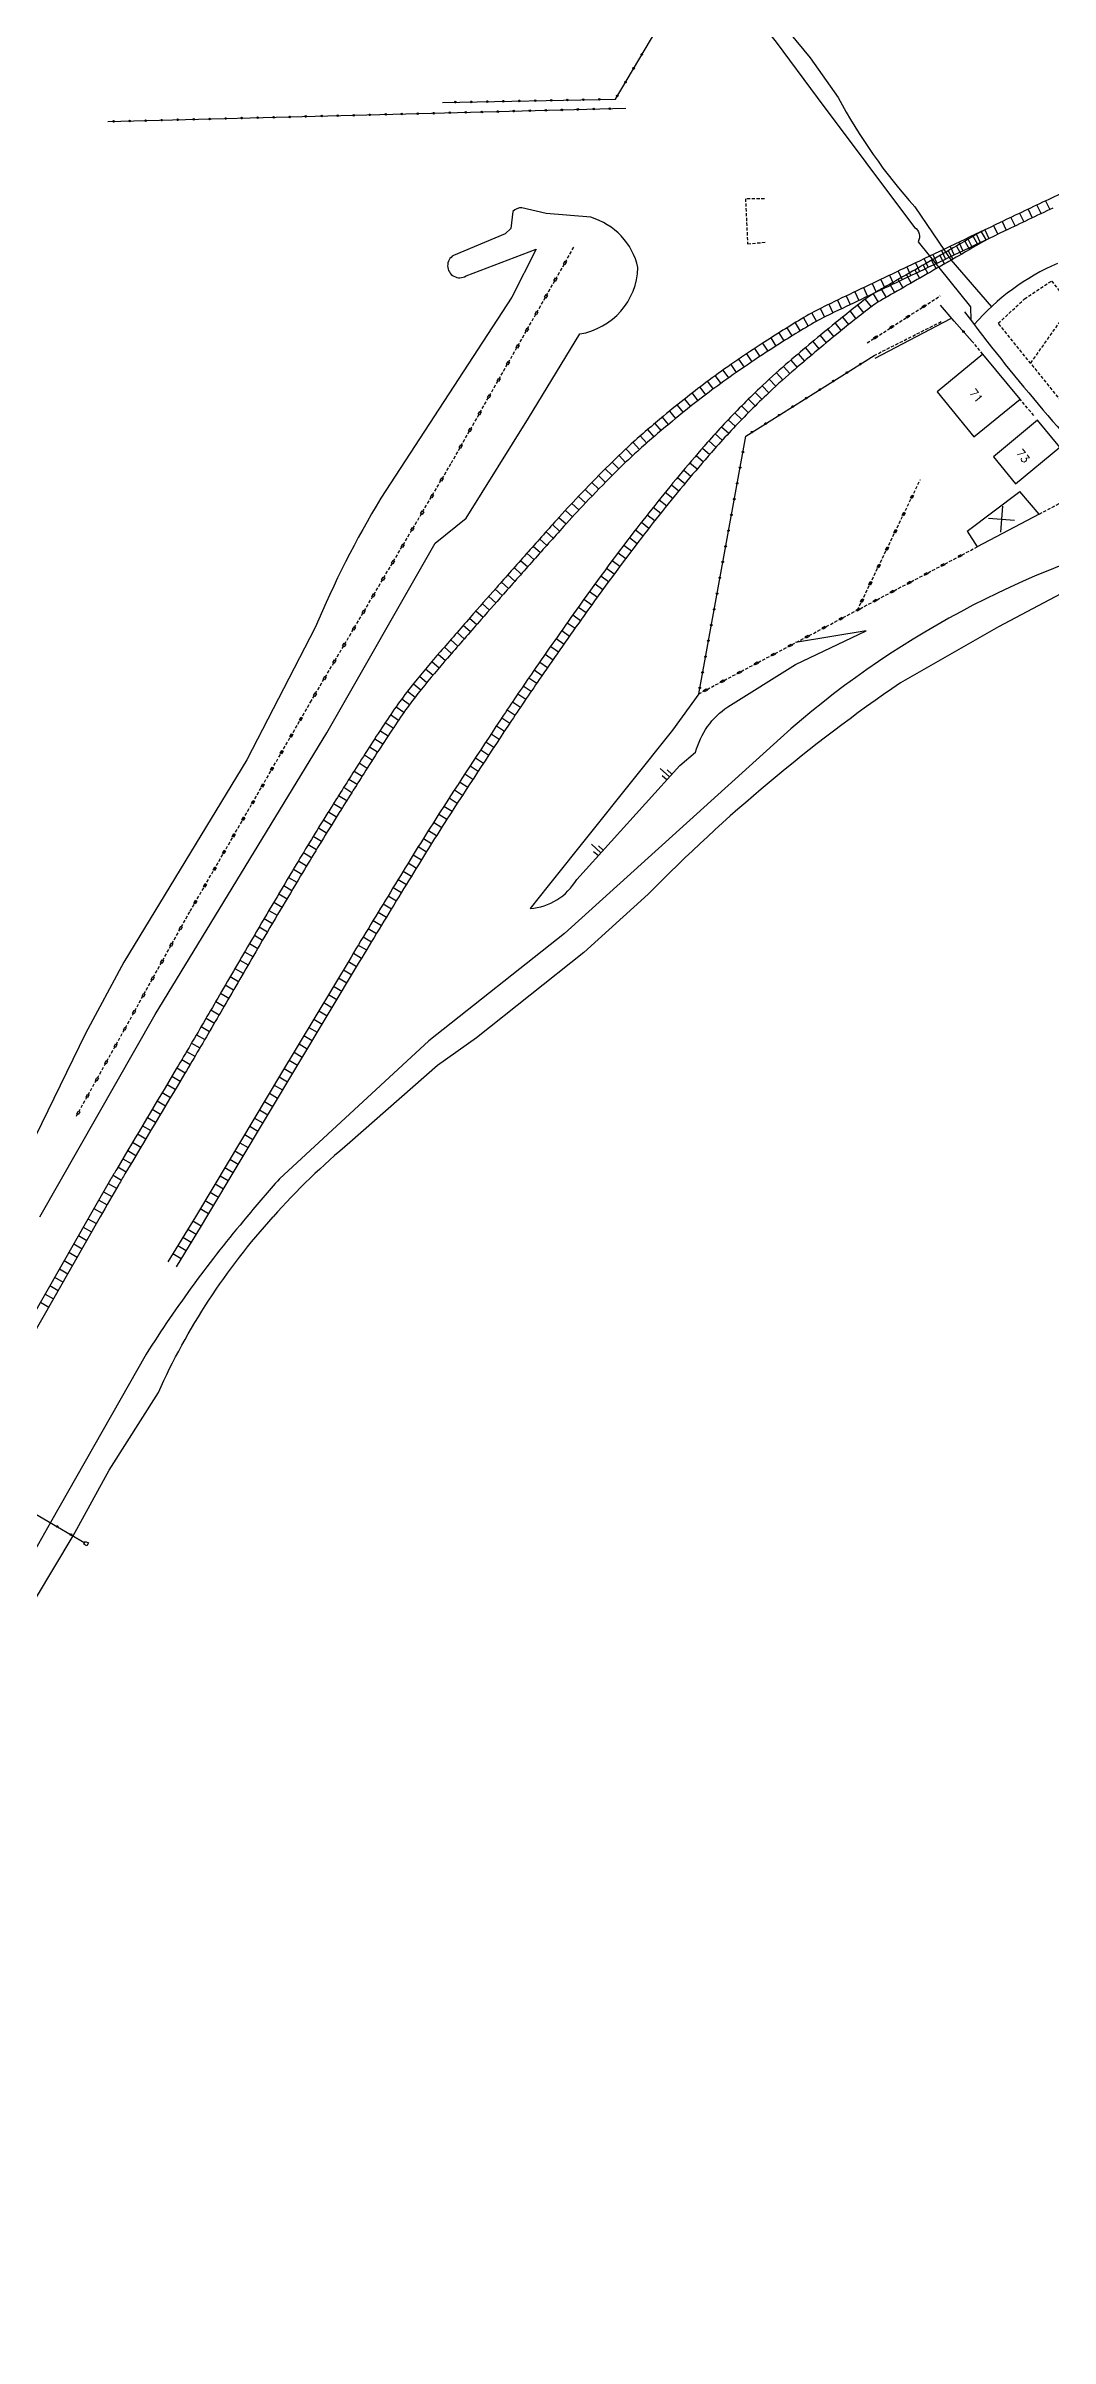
# Model space of a CAD drawing. Header units: millimetres. Extents: x 114000 to 115000, y 124000 to 125000.
# Drawn here: x 114570.6 to 114727.4, y 124324.9 to 124682.9 of the extents above; entities that cross this region are included whole.
import ezdxf
from ezdxf.enums import TextEntityAlignment as Align

# ---------------------------------------------------------------- set-up
doc = ezdxf.new("R2010")
doc.units = ezdxf.units.MM
doc.linetypes.add('DASHED', pattern=[0.75, 0.5, -0.25])
for name, color, linetype in [('W0001', 6, 'DASHED'), ('W0008', 7, 'CONTINUOUS'), ('W0100', 7, 'CONTINUOUS'), ('W0112', 1, 'DASHED'), ('W0211', 2, 'CONTINUOUS'), ('W0310', 3, 'CONTINUOUS'), ('W0322', 7, 'CONTINUOUS'), ('W0700', 7, 'CONTINUOUS'), ('W0991', 7, 'CONTINUOUS')]:
    doc.layers.add(name, color=color, linetype=linetype)
doc.styles.get("Standard").update_dxf_attribs({"font": 'romans.shx', "width": 0.85})

msp = doc.modelspace()

# ---------------------------------------------------------------- linework, layer by layer
at = {"layer": 'W0001'}
msp.add_lwpolyline([(114853.98, 124500), (114847.36, 124509.88), (114823.28, 124548.68), (114819.21, 124554.58), (114814.18, 124562.24), (114810.96, 124566.13), (114808.19, 124568.6), (114783.81, 124584.91), (114771.58, 124592.75), (114766.19, 124596.01), (114756.53, 124602.63), (114744.74, 124611.38), (114739.13, 124616.2), (114733.85, 124621.61), (114719.31, 124639.57), (114723.41, 124643.4), (114727.64, 124646.18), (114730.68, 124642.35), (114724.33, 124633.37)], dxfattribs=at)
at = {"layer": 'W0008'}
for points in [[(114674.59, 124696.16), (114684.64, 124683.49), (114691.02, 124674.84), (114706.21, 124654.56, -0.391177), (114706.79, 124652.31), (114714.95, 124642.15), (114715.01, 124640.06)], [(114676.59, 124697.69), (114681.23, 124691.61), (114689.94, 124681.02), (114694.28, 124674.84, 0.060258), (114706.28, 124657.77), (114711.92, 124649.47), (114718.22, 124642.14)], [(114728.57, 124648.92, 0.11217), (114715.54, 124639.37, 0.11217)], [(114714.04, 124641.36, 0.0296), (114737.87, 124613.2, 0.039295), (114745.44, 124607.05), (114753.98, 124600.47), (114777.92, 124585.09), (114804.14, 124567.53, -0.076247), (114811.77, 124560.38), (114821.38, 124545.93), (114822.45, 124542.34), (114826.94, 124517.63), (114830.46, 124500)], [(114745.46, 124607.06, 0.119715), (114685.29, 124574.78), (114651.58, 124544.27), (114630.39, 124527.51), (114607.06, 124505.94, 0.0089), (114601.97, 124500)], [(114753.86, 124600.55, 0.050479), (114742.55, 124601.99), (114737.59, 124600.5, -0.079512), (114729.98, 124597.76), (114719.35, 124592.16), (114704.01, 124583.4, 0.048621), (114664.65, 124550.42), (114654.6, 124541.3), (114637.84, 124527.95), (114631.76, 124523.66), (114618.06, 124511.61, 0.037864), (114606.07, 124500)], [(114601.97, 124500, 0.034117), (114586.24, 124478.55), (114571.29, 124452.26, 0.014617), (114556.98, 124425.16, 0.021137), (114539.14, 124384.6, 0.038018), (114520.41, 124339.97), (114517.27, 124324.86)], [(114521.46, 124329.24), (114523.14, 124336.67), (114525.08, 124342.96), (114530.95, 124359.48), (114536.98, 124374.4, 0.021126), (114553.72, 124409.35), (114561.53, 124425.16), (114568.99, 124440.34), (114574.85, 124450.16), (114580.48, 124460.41), (114588.15, 124472.57, -0.077865), (114606.07, 124500)]]:
    msp.add_lwpolyline(points, format="xyb", dxfattribs=at)
at = {"layer": 'W0100'}
for points in [[(114716.91, 124634.73), (114709.77, 124628.85)], [(114722.73, 124627.71), (114716.91, 124634.73)], [(114709.77, 124628.85), (114715.48, 124621.85)], [(114715.48, 124621.85), (114722.73, 124627.71)], [(114725.44, 124624.45), (114718.55, 124618.73)], [(114728.94, 124620.22), (114725.44, 124624.45)], [(114718.55, 124618.73), (114721.97, 124614.48)], [(114721.97, 124614.48), (114728.94, 124620.22)], [(114714.42, 124607.12), (114722.66, 124613.32)], [(114725.7, 124609.77), (114722.66, 124613.32)], [(114714.42, 124607.12), (114716, 124604.65)], [(114725.7, 124609.77), (114716, 124604.65)]]:
    msp.add_lwpolyline(points, dxfattribs=at)
at = {"layer": 'W0112'}
for p, q in [((114649.93, 124646.24), (114650.18, 124646.67)), ((114650.15, 124646.12), (114649.93, 124646.24)), ((114650.39, 124646.55), (114650.15, 124646.12)), ((114650.18, 124646.67), (114650.39, 124646.55)), ((114651.41, 124648.85), (114651.66, 124649.28)), ((114651.63, 124648.72), (114651.41, 124648.85)), ((114651.87, 124649.16), (114651.63, 124648.72)), ((114651.66, 124649.28), (114651.87, 124649.16)), ((114648.45, 124643.63), (114648.7, 124644.06)), ((114648.67, 124643.51), (114648.45, 124643.63)), ((114648.91, 124643.94), (114648.67, 124643.51)), ((114648.7, 124644.06), (114648.91, 124643.94)), ((114707.43, 124642.19), (114707.85, 124642.46)), ((114707.57, 124641.98), (114707.43, 124642.19)), ((114707.99, 124642.25), (114707.57, 124641.98)), ((114707.85, 124642.46), (114707.99, 124642.25)), ((114645.49, 124638.41), (114645.73, 124638.85)), ((114645.95, 124638.72), (114645.7, 124638.29)), ((114645.73, 124638.85), (114645.95, 124638.72)), ((114646.97, 124641.02), (114647.21, 124641.46)), ((114647.19, 124640.9), (114646.97, 124641.02)), ((114647.43, 124641.33), (114647.19, 124640.9)), ((114647.21, 124641.46), (114647.43, 124641.33)), ((114702.38, 124638.95), (114702.81, 124639.22)), ((114702.52, 124638.74), (114702.38, 124638.95)), ((114702.94, 124639.01), (114702.52, 124638.74)), ((114702.81, 124639.22), (114702.94, 124639.01)), ((114704.91, 124640.57), (114705.33, 124640.84)), ((114705.04, 124640.36), (114704.91, 124640.57)), ((114705.46, 124640.63), (114705.04, 124640.36)), ((114705.33, 124640.84), (114705.46, 124640.63)), ((114644.01, 124635.8), (114644.25, 124636.24)), ((114644.22, 124635.68), (114644.01, 124635.8)), ((114644.47, 124636.11), (114644.22, 124635.68)), ((114644.25, 124636.24), (114644.47, 124636.11)), ((114645.7, 124638.29), (114645.49, 124638.41)), ((114699.86, 124637.33), (114700.28, 124637.6)), ((114700, 124637.12), (114699.86, 124637.33)), ((114700.42, 124637.39), (114700, 124637.12)), ((114700.28, 124637.6), (114700.42, 124637.39)), ((114642.53, 124633.19), (114642.77, 124633.63)), ((114642.74, 124633.07), (114642.53, 124633.19)), ((114642.99, 124633.5), (114642.74, 124633.07)), ((114642.77, 124633.63), (114642.99, 124633.5)), ((114639.56, 124627.97), (114639.81, 124628.41)), ((114639.78, 124627.85), (114639.56, 124627.97)), ((114640.03, 124628.29), (114639.78, 124627.85)), ((114639.81, 124628.41), (114640.03, 124628.29)), ((114641.05, 124630.58), (114641.29, 124631.02)), ((114641.26, 124630.46), (114641.05, 124630.58)), ((114641.51, 124630.9), (114641.26, 124630.46)), ((114641.29, 124631.02), (114641.51, 124630.9)), ((114638.08, 124625.37), (114638.33, 124625.8)), ((114638.3, 124625.24), (114638.08, 124625.37)), ((114638.55, 124625.68), (114638.3, 124625.24)), ((114638.33, 124625.8), (114638.55, 124625.68)), ((114636.6, 124622.76), (114636.85, 124623.19)), ((114636.82, 124622.63), (114636.6, 124622.76)), ((114637.07, 124623.07), (114636.82, 124622.63)), ((114636.85, 124623.19), (114637.07, 124623.07)), ((114635.12, 124620.15), (114635.37, 124620.58)), ((114635.34, 124620.02), (114635.12, 124620.15)), ((114635.59, 124620.46), (114635.34, 124620.02)), ((114635.37, 124620.58), (114635.59, 124620.46)), ((114632.15, 124615.02), (114632.41, 124615.45)), ((114632.37, 124614.89), (114632.15, 124615.02)), ((114632.62, 124615.32), (114632.37, 124614.89)), ((114632.41, 124615.45), (114632.62, 124615.32)), ((114629.11, 124609.85), (114629.36, 124610.28)), ((114629.58, 124610.15), (114629.32, 124609.72)), ((114629.36, 124610.28), (114629.58, 124610.15)), ((114630.63, 124612.43), (114630.89, 124612.87)), ((114630.85, 124612.31), (114630.63, 124612.43)), ((114631.1, 124612.74), (114630.85, 124612.31)), ((114630.89, 124612.87), (114631.1, 124612.74)), ((114704.31, 124609.6), (114704.53, 124610.05)), ((114704.53, 124610.05), (114704.76, 124609.94)), ((114704.76, 124609.94), (114704.54, 124609.49)), ((114705.62, 124612.3), (114705.83, 124612.75)), ((114705.84, 124612.19), (114705.62, 124612.3)), ((114705.83, 124612.75), (114706.06, 124612.64)), ((114706.06, 124612.64), (114705.84, 124612.19)), ((114627.59, 124607.26), (114627.84, 124607.7)), ((114627.8, 124607.14), (114627.59, 124607.26)), ((114628.06, 124607.57), (114627.8, 124607.14)), ((114627.84, 124607.7), (114628.06, 124607.57)), ((114629.32, 124609.72), (114629.11, 124609.85)), ((114703.01, 124606.89), (114703.23, 124607.34)), ((114703.24, 124606.78), (114703.01, 124606.89)), ((114703.23, 124607.34), (114703.45, 124607.23)), ((114703.45, 124607.23), (114703.24, 124606.78)), ((114704.54, 124609.49), (114704.31, 124609.6)), ((114626.06, 124604.68), (114626.32, 124605.11)), ((114626.28, 124604.55), (114626.06, 124604.68)), ((114626.53, 124604.98), (114626.28, 124604.55)), ((114626.32, 124605.11), (114626.53, 124604.98)), ((114701.71, 124604.19), (114701.93, 124604.64)), ((114701.94, 124604.08), (114701.71, 124604.19)), ((114701.93, 124604.64), (114702.15, 124604.53)), ((114702.15, 124604.53), (114701.94, 124604.08)), ((114713.07, 124603.24), (114713.51, 124603.47)), ((114713.18, 124603.02), (114713.07, 124603.24)), ((114713.63, 124603.25), (114713.18, 124603.02)), ((114713.51, 124603.47), (114713.63, 124603.25)), ((114623.02, 124599.51), (114623.27, 124599.94)), ((114623.23, 124599.38), (114623.02, 124599.51)), ((114623.49, 124599.81), (114623.23, 124599.38)), ((114623.27, 124599.94), (114623.49, 124599.81)), ((114624.54, 124602.09), (114624.8, 124602.53)), ((114624.76, 124601.97), (114624.54, 124602.09)), ((114625.01, 124602.4), (114624.76, 124601.97)), ((114624.8, 124602.53), (114625.01, 124602.4)), ((114699.11, 124598.78), (114699.32, 124599.24)), ((114699.32, 124599.24), (114699.55, 124599.13)), ((114700.41, 124601.49), (114700.63, 124601.94)), ((114700.63, 124601.38), (114700.41, 124601.49)), ((114700.63, 124601.94), (114700.85, 124601.83)), ((114700.85, 124601.83), (114700.63, 124601.38)), ((114705.11, 124599.04), (114705.55, 124599.27)), ((114705.55, 124599.27), (114705.67, 124599.05)), ((114707.76, 124600.44), (114708.2, 124600.67)), ((114707.88, 124600.22), (114707.76, 124600.44)), ((114708.32, 124600.45), (114707.88, 124600.22)), ((114708.2, 124600.67), (114708.32, 124600.45)), ((114710.41, 124601.84), (114710.86, 124602.07)), ((114710.53, 124601.62), (114710.41, 124601.84)), ((114710.97, 124601.85), (114710.53, 124601.62)), ((114710.86, 124602.07), (114710.97, 124601.85)), ((114621.5, 124596.92), (114621.75, 124597.36)), ((114621.71, 124596.8), (114621.5, 124596.92)), ((114621.97, 124597.23), (114621.71, 124596.8)), ((114621.75, 124597.36), (114621.97, 124597.23)), ((114697.8, 124596.08), (114698.02, 124596.53)), ((114698.03, 124595.97), (114697.8, 124596.08)), ((114698.02, 124596.53), (114698.25, 124596.42)), ((114698.25, 124596.42), (114698.03, 124595.97)), ((114699.33, 124598.68), (114699.11, 124598.78)), ((114699.55, 124599.13), (114699.33, 124598.68)), ((114699.8, 124596.24), (114700.24, 124596.47)), ((114699.92, 124596.02), (114699.8, 124596.24)), ((114700.36, 124596.25), (114699.92, 124596.02)), ((114700.24, 124596.47), (114700.36, 124596.25)), ((114702.45, 124597.64), (114702.9, 124597.87)), ((114702.57, 124597.42), (114702.45, 124597.64)), ((114703.01, 124597.65), (114702.57, 124597.42)), ((114702.9, 124597.87), (114703.01, 124597.65)), ((114705.22, 124598.82), (114705.11, 124599.04)), ((114705.67, 124599.05), (114705.22, 124598.82)), ((114618.45, 124591.75), (114618.71, 124592.19)), ((114618.92, 124592.06), (114618.67, 124591.63)), ((114618.71, 124592.19), (114618.92, 124592.06)), ((114619.97, 124594.34), (114620.23, 124594.77)), ((114620.19, 124594.21), (114619.97, 124594.34)), ((114620.44, 124594.64), (114620.19, 124594.21)), ((114620.23, 124594.77), (114620.44, 124594.64)), ((114691.84, 124592.04), (114692.29, 124592.27)), ((114691.96, 124591.81), (114691.84, 124592.04)), ((114692.4, 124592.05), (114691.96, 124591.81)), ((114692.29, 124592.27), (114692.4, 124592.05)), ((114694.5, 124593.44), (114694.94, 124593.67)), ((114694.61, 124593.21), (114694.5, 124593.44)), ((114695.05, 124593.45), (114694.61, 124593.21)), ((114694.94, 124593.67), (114695.05, 124593.45)), ((114697.15, 124594.84), (114697.59, 124595.07)), ((114697.27, 124594.62), (114697.15, 124594.84)), ((114697.71, 124594.85), (114697.27, 124594.62)), ((114697.59, 124595.07), (114697.71, 124594.85)), ((114616.93, 124589.17), (114617.18, 124589.6)), ((114617.15, 124589.04), (114616.93, 124589.17)), ((114617.4, 124589.47), (114617.15, 124589.04)), ((114617.18, 124589.6), (114617.4, 124589.47)), ((114618.67, 124591.63), (114618.45, 124591.75)), ((114686.54, 124589.23), (114686.98, 124589.47)), ((114686.65, 124589.01), (114686.54, 124589.23)), ((114687.1, 124589.25), (114686.65, 124589.01)), ((114686.98, 124589.47), (114687.1, 124589.25)), ((114689.19, 124590.63), (114689.63, 124590.87)), ((114689.31, 124590.41), (114689.19, 124590.63)), ((114689.75, 124590.65), (114689.31, 124590.41)), ((114689.63, 124590.87), (114689.75, 124590.65)), ((114615.41, 124586.58), (114615.66, 124587.02)), ((114615.62, 124586.46), (114615.41, 124586.58)), ((114615.88, 124586.89), (114615.62, 124586.46)), ((114615.66, 124587.02), (114615.88, 124586.89)), ((114678.58, 124585.03), (114679.02, 124585.26)), ((114678.7, 124584.81), (114678.58, 124585.03)), ((114679.14, 124585.04), (114678.7, 124584.81)), ((114679.02, 124585.26), (114679.14, 124585.04)), ((114681.23, 124586.43), (114681.67, 124586.67)), ((114681.35, 124586.21), (114681.23, 124586.43)), ((114681.79, 124586.44), (114681.35, 124586.21)), ((114681.67, 124586.67), (114681.79, 124586.44)), ((114683.88, 124587.83), (114684.33, 124588.07)), ((114684, 124587.61), (114683.88, 124587.83)), ((114684.44, 124587.85), (114684, 124587.61)), ((114684.33, 124588.07), (114684.44, 124587.85)), ((114612.36, 124581.41), (114612.62, 124581.85)), ((114612.58, 124581.29), (114612.36, 124581.41)), ((114612.83, 124581.72), (114612.58, 124581.29)), ((114612.62, 124581.85), (114612.83, 124581.72)), ((114613.89, 124584), (114614.14, 124584.43)), ((114614.1, 124583.87), (114613.89, 124584)), ((114614.35, 124584.3), (114614.1, 124583.87)), ((114614.14, 124584.43), (114614.35, 124584.3)), ((114673.27, 124582.23), (114673.71, 124582.46)), ((114673.39, 124582.01), (114673.27, 124582.23)), ((114673.83, 124582.24), (114673.39, 124582.01)), ((114673.71, 124582.46), (114673.83, 124582.24)), ((114675.93, 124583.63), (114676.37, 124583.86)), ((114676.04, 124583.41), (114675.93, 124583.63)), ((114676.48, 124583.64), (114676.04, 124583.41)), ((114676.37, 124583.86), (114676.48, 124583.64)), ((114610.17, 124577.62), (114610.42, 124578.06)), ((114610.63, 124577.93), (114610.38, 124577.5)), ((114610.42, 124578.06), (114610.63, 124577.93)), ((114608.67, 124575.02), (114608.92, 124575.46)), ((114608.89, 124574.9), (114608.67, 124575.02)), ((114609.14, 124575.33), (114608.89, 124574.9)), ((114608.92, 124575.46), (114609.14, 124575.33)), ((114610.38, 124577.5), (114610.17, 124577.62)), ((114607.17, 124572.42), (114607.42, 124572.86)), ((114607.39, 124572.3), (114607.17, 124572.42)), ((114607.64, 124572.73), (114607.39, 124572.3)), ((114607.42, 124572.86), (114607.64, 124572.73)), ((114604.18, 124567.22), (114604.43, 124567.66)), ((114604.4, 124567.1), (114604.18, 124567.22)), ((114604.65, 124567.53), (114604.4, 124567.1)), ((114604.43, 124567.66), (114604.65, 124567.53)), ((114605.68, 124569.82), (114605.93, 124570.26)), ((114605.89, 124569.7), (114605.68, 124569.82)), ((114606.14, 124570.13), (114605.89, 124569.7)), ((114605.93, 124570.26), (114606.14, 124570.13)), ((114602.68, 124564.62), (114602.93, 124565.06)), ((114602.9, 124564.5), (114602.68, 124564.62)), ((114603.15, 124564.93), (114602.9, 124564.5)), ((114602.93, 124565.06), (114603.15, 124564.93)), ((114599.69, 124559.42), (114599.94, 124559.86)), ((114599.94, 124559.86), (114600.16, 124559.73)), ((114601.19, 124562.02), (114601.44, 124562.46)), ((114601.4, 124561.9), (114601.19, 124562.02)), ((114601.65, 124562.33), (114601.4, 124561.9)), ((114601.44, 124562.46), (114601.65, 124562.33)), ((114598.19, 124556.82), (114598.44, 124557.26)), ((114598.41, 124556.7), (114598.19, 124556.82)), ((114598.66, 124557.13), (114598.41, 124556.7)), ((114598.44, 124557.26), (114598.66, 124557.13)), ((114599.91, 124559.3), (114599.69, 124559.42)), ((114600.16, 124559.73), (114599.91, 124559.3)), ((114596.7, 124554.22), (114596.95, 124554.66)), ((114596.91, 124554.1), (114596.7, 124554.22)), ((114597.16, 124554.53), (114596.91, 124554.1)), ((114596.95, 124554.66), (114597.16, 124554.53)), ((114593.7, 124549.02), (114593.95, 124549.46)), ((114594.17, 124549.33), (114593.92, 124548.9)), ((114593.95, 124549.46), (114594.17, 124549.33)), ((114595.2, 124551.62), (114595.45, 124552.06)), ((114595.42, 124551.5), (114595.2, 124551.62)), ((114595.67, 124551.93), (114595.42, 124551.5)), ((114595.45, 124552.06), (114595.67, 124551.93)), ((114593.92, 124548.9), (114593.7, 124549.02)), ((114589.96, 124542.33), (114590.21, 124542.77)), ((114590.18, 124542.21), (114589.96, 124542.33)), ((114590.43, 124542.64), (114590.18, 124542.21)), ((114590.21, 124542.77), (114590.43, 124542.64)), ((114591.42, 124544.95), (114591.66, 124545.39)), ((114591.64, 124544.83), (114591.42, 124544.95)), ((114591.88, 124545.27), (114591.64, 124544.83)), ((114591.66, 124545.39), (114591.88, 124545.27)), ((114588.51, 124539.71), (114588.75, 124540.14)), ((114588.73, 124539.58), (114588.51, 124539.71)), ((114588.97, 124540.02), (114588.73, 124539.58)), ((114588.75, 124540.14), (114588.97, 124540.02)), ((114585.6, 124534.46), (114585.84, 124534.9)), ((114586.06, 124534.78), (114585.82, 124534.34)), ((114585.84, 124534.9), (114586.06, 124534.78)), ((114587.05, 124537.08), (114587.29, 124537.52)), ((114587.27, 124536.96), (114587.05, 124537.08)), ((114587.51, 124537.4), (114587.27, 124536.96)), ((114587.29, 124537.52), (114587.51, 124537.4)), ((114584.14, 124531.84), (114584.38, 124532.27)), ((114584.36, 124531.72), (114584.14, 124531.84)), ((114584.6, 124532.15), (114584.36, 124531.72)), ((114584.38, 124532.27), (114584.6, 124532.15)), ((114585.82, 124534.34), (114585.6, 124534.46)), ((114582.69, 124529.21), (114582.93, 124529.65)), ((114582.9, 124529.09), (114582.69, 124529.21)), ((114583.15, 124529.53), (114582.9, 124529.09)), ((114582.93, 124529.65), (114583.15, 124529.53)), ((114579.77, 124523.97), (114580.02, 124524.4)), ((114579.99, 124523.85), (114579.77, 124523.97)), ((114580.23, 124524.28), (114579.99, 124523.85)), ((114580.02, 124524.4), (114580.23, 124524.28)), ((114581.23, 124526.59), (114581.47, 124527.03)), ((114581.45, 124526.47), (114581.23, 124526.59)), ((114581.69, 124526.91), (114581.45, 124526.47)), ((114581.47, 124527.03), (114581.69, 124526.91)), ((114578.32, 124521.34), (114578.56, 124521.78)), ((114578.54, 124521.22), (114578.32, 124521.34)), ((114578.78, 124521.66), (114578.54, 124521.22)), ((114578.56, 124521.78), (114578.78, 124521.66)), ((114576.86, 124518.72), (114577.1, 124519.16)), ((114577.08, 124518.6), (114576.86, 124518.72)), ((114577.32, 124519.04), (114577.08, 124518.6)), ((114577.1, 124519.16), (114577.32, 124519.04)), ((114575.41, 124516.1), (114575.65, 124516.53)), ((114575.62, 124515.98), (114575.41, 124516.1)), ((114575.87, 124516.41), (114575.62, 124515.98)), ((114575.65, 124516.53), (114575.87, 124516.41)), ((114576.54, 124448.88), (114576.8, 124449.31)), ((114576.97, 124448.63), (114576.54, 124448.88)), ((114576.8, 124449.31), (114577.23, 124449.06)), ((114577.23, 124449.06), (114576.97, 124448.63))]:
    msp.add_line(p, q, dxfattribs=at)
for points in [[(114682.8, 124659.02), (114679.83, 124659.04), (114680.16, 124651.99), (114682.98, 124652.23)], [(114633.91, 124617.76), (114653.12, 124651.61)], [(114698.84, 124636.52), (114710.23, 124643.85)], [(114699.91, 124634.54), (114710.59, 124639.93)], [(114716.91, 124634.73), (114715.24, 124636.75)], [(114724.84, 124625.16), (114722.73, 124627.71)], [(114611.9, 124580.38), (114633.91, 124617.76)], [(114697.32, 124594.78), (114707.14, 124615.17)], [(114725.7, 124609.77), (114733.11, 124613.68)], [(114672.52, 124581.69), (114716, 124604.65)], [(114593.11, 124547.73), (114611.9, 124580.38)], [(114575.35, 124515.75), (114593.11, 124547.73)]]:
    msp.add_lwpolyline(points, dxfattribs=at)
at = {"layer": 'W0211'}
for p, q in [((114666.49, 124570.04), (114667.97, 124568.71)), ((114666.84, 124568.95), (114667.58, 124568.28)), ((114667.62, 124569.8), (114668.35, 124569.13)), ((114655.77, 124558.19), (114657.25, 124556.85)), ((114656.12, 124557.09), (114656.86, 124556.42)), ((114656.89, 124557.95), (114657.63, 124557.28))]:
    msp.add_line(p, q, dxfattribs=at)
for points in [[(114569.65, 124500), (114587.66, 124531.63), (114614.44, 124575.6), (114631.35, 124605.21), (114636.2, 124609.16), (114645.94, 124624.78), (114653.97, 124637.91, 0.357888), (114663.04, 124648.28, 0.273019), (114655.66, 124656.13), (114648.71, 124656.7), (114644.91, 124657.63, 0.194194), (114643.51, 124657.04), (114643.18, 124654.37), (114642.29, 124653.55), (114634.24, 124650.18, 1.014272), (114636.19, 124646.97), (114647.15, 124651.15), (114643.35, 124643.64), (114622.9, 124612.25, 0.036657), (114612.64, 124592.04), (114601.97, 124571.37), (114582.78, 124539.77), (114576.77, 124528.66), (114565.96, 124506.42, 0.033085)], [(114672.52, 124581.69), (114668.43, 124576.01), (114649, 124551.7), (114646.21, 124548.16, 0.245231), (114653.47, 124552.68), (114669.58, 124570.49), (114672.05, 124572.58, -0.183421), (114677.09, 124579.68), (114687.62, 124586.3), (114698.67, 124591.54), (114687.66, 124589.69)]]:
    msp.add_lwpolyline(points, format="xyb", dxfattribs=at)
at = {"layer": 'W0310'}
for points in [[(114712.43, 124639.89), (114710.28, 124642.38)], [(114700.06, 124634.15), (114711.9, 124640.3)]]:
    msp.add_lwpolyline(points, dxfattribs=at)
at = {"layer": 'W0322'}
for points in [[(114659.51, 124674.59), (114671.29, 124694.45)], [(114632.51, 124674.08), (114659.51, 124674.59)], [(114580.25, 124671.08), (114661.14, 124673.17)], [(114715.24, 124636.75), (114712.43, 124639.89)], [(114679.88, 124621.95), (114699.91, 124634.54)], [(114672.52, 124581.69), (114679.88, 124621.95)], [(114566.02, 124455.35), (114576.67, 124449.1)]]:
    msp.add_lwpolyline(points, dxfattribs=at)
for centre, major_axis, start_param, end_param in [((114663.64, 124681.55), (-0.0884, 0.0884), -1.321035, 4.96215), ((114663.64, 124681.55), (0.0532, 0.0532), 0.2497613780742305, 6.532946685253817), ((114662.36, 124679.4), (-0.0884, 0.0884), -1.321035, 4.96215), ((114662.36, 124679.4), (0.0532, 0.0532), 0.2497613780742305, 6.532946685253817), ((114642.01, 124674.26), (0.0884, 0.0884), 5.516894, 11.800079), ((114644.51, 124674.31), (0.0884, 0.0884), 5.516894, 11.800079), ((114644.51, 124674.31), (0.0532, 0.0532), 5.516894, 11.800079), ((114647.01, 124674.36), (0.0884, 0.0884), 5.516894, 11.800079), ((114647.01, 124674.36), (0.0532, 0.0532), 5.516894, 11.800079), ((114649.51, 124674.4), (0.0884, 0.0884), 5.516894, 11.800079), ((114649.51, 124674.4), (0.0532, 0.0532), 5.516894, 11.800079), ((114652.01, 124674.45), (0.0884, 0.0884), 5.516894, 11.800079), ((114652.01, 124674.45), (0.0532, 0.0532), 5.516894, 11.800079), ((114654.51, 124674.5), (0.0884, 0.0884), 5.516894, 11.800079), ((114654.51, 124674.5), (0.0532, 0.0532), 5.516894, 11.800079), ((114657.01, 124674.55), (0.0884, 0.0884), 5.516894, 11.800079), ((114657.01, 124674.55), (0.0532, 0.0532), 5.516894, 11.800079), ((114659.81, 124675.1), (-0.0884, 0.0884), -1.321035, 4.96215), ((114659.81, 124675.1), (0.0532, 0.0532), 0.2497613780742305, 6.532946685253817), ((114661.09, 124677.25), (-0.0884, 0.0884), -1.321035, 4.96215), ((114661.09, 124677.25), (0.0532, 0.0532), 0.2497613780742305, 6.532946685253817), ((114581.17, 124671.1), (-0.0884, 0.0884), 3.952812333778438, 10.23599764095802), ((114581.17, 124671.1), (0.0532, 0.0532), 5.523609, 11.806794), ((114583.67, 124671.17), (-0.0884, 0.0884), 3.952812333778438, 10.23599764095802), ((114583.67, 124671.17), (0.0532, 0.0532), 5.523609, 11.806794), ((114586.17, 124671.23), (-0.0884, 0.0884), 3.952812333778438, 10.23599764095802), ((114586.17, 124671.23), (0.0532, 0.0532), 5.523609, 11.806794), ((114588.67, 124671.3), (-0.0884, 0.0884), 3.952812333778438, 10.23599764095802), ((114588.67, 124671.3), (0.0532, 0.0532), 5.523609, 11.806794), ((114591.17, 124671.36), (-0.0884, 0.0884), 3.952812333778438, 10.23599764095802), ((114591.17, 124671.36), (0.0532, 0.0532), 5.523609, 11.806794), ((114593.67, 124671.43), (-0.0884, 0.0884), 3.952812333778438, 10.23599764095802), ((114593.67, 124671.43), (0.0532, 0.0532), 5.523609, 11.806794), ((114596.16, 124671.49), (-0.0884, 0.0884), 3.952812333778438, 10.23599764095802), ((114596.16, 124671.49), (0.0532, 0.0532), 5.523609, 11.806794), ((114598.66, 124671.56), (-0.0884, 0.0884), 3.952812333778438, 10.23599764095802), ((114598.66, 124671.56), (0.0532, 0.0532), 5.523609, 11.806794), ((114601.16, 124671.62), (-0.0884, 0.0884), 3.952812333778438, 10.23599764095802), ((114601.16, 124671.62), (0.0532, 0.0532), 5.523609, 11.806794), ((114603.66, 124671.68), (-0.0884, 0.0884), 3.952812333778438, 10.23599764095802), ((114603.66, 124671.68), (0.0532, 0.0532), 5.523609, 11.806794), ((114606.16, 124671.75), (-0.0884, 0.0884), 3.952812333778438, 10.23599764095802), ((114606.16, 124671.75), (0.0532, 0.0532), 5.523609, 11.806794), ((114608.66, 124671.81), (-0.0884, 0.0884), 3.952812333778438, 10.23599764095802), ((114608.66, 124671.81), (0.0532, 0.0532), 5.523609, 11.806794), ((114611.16, 124671.88), (-0.0884, 0.0884), 3.952812333778438, 10.23599764095802), ((114611.16, 124671.88), (0.0532, 0.0532), 5.523609, 11.806794), ((114613.66, 124671.94), (-0.0884, 0.0884), 3.952812333778438, 10.23599764095802), ((114613.66, 124671.94), (0.0532, 0.0532), 5.523609, 11.806794), ((114616.16, 124672.01), (-0.0884, 0.0884), 3.952812333778438, 10.23599764095802), ((114616.16, 124672.01), (0.0532, 0.0532), 5.523609, 11.806794), ((114618.66, 124672.07), (-0.0884, 0.0884), 3.952812333778438, 10.23599764095802), ((114618.66, 124672.07), (0.0532, 0.0532), 5.523609, 11.806794), ((114621.16, 124672.14), (-0.0884, 0.0884), 3.952812333778438, 10.23599764095802), ((114621.16, 124672.14), (0.0532, 0.0532), 5.523609, 11.806794), ((114623.66, 124672.2), (-0.0884, 0.0884), 3.952812333778438, 10.23599764095802), ((114623.66, 124672.2), (0.0532, 0.0532), 5.523609, 11.806794), ((114626.15, 124672.27), (-0.0884, 0.0884), 3.952812333778438, 10.23599764095802), ((114626.15, 124672.27), (0.0532, 0.0532), 5.523609, 11.806794), ((114628.65, 124672.33), (-0.0884, 0.0884), 3.952812333778438, 10.23599764095802), ((114628.65, 124672.33), (0.0532, 0.0532), 5.523609, 11.806794), ((114631.15, 124672.39), (-0.0884, 0.0884), 3.952812333778438, 10.23599764095802), ((114631.15, 124672.39), (0.0532, 0.0532), 5.523609, 11.806794), ((114633.65, 124672.46), (-0.0884, 0.0884), 3.952812333778438, 10.23599764095802), ((114633.65, 124672.46), (0.0532, 0.0532), 5.523609, 11.806794), ((114634.51, 124674.12), (0.0884, 0.0884), 5.516894, 11.800079), ((114634.51, 124674.12), (0.0532, 0.0532), 5.516894, 11.800079), ((114636.15, 124672.52), (-0.0884, 0.0884), 3.952812333778438, 10.23599764095802), ((114636.15, 124672.52), (0.0532, 0.0532), 5.523609, 11.806794), ((114637.01, 124674.16), (0.0884, 0.0884), 5.516894, 11.800079), ((114637.01, 124674.16), (0.0532, 0.0532), 5.516894, 11.800079), ((114638.65, 124672.59), (-0.0884, 0.0884), 3.952812333778438, 10.23599764095802), ((114638.65, 124672.59), (0.0532, 0.0532), 5.523609, 11.806794), ((114639.51, 124674.21), (0.0884, 0.0884), 5.516894, 11.800079), ((114639.51, 124674.21), (0.0532, 0.0532), 5.516894, 11.800079), ((114641.15, 124672.65), (-0.0884, 0.0884), 3.952812333778438, 10.23599764095802), ((114641.15, 124672.65), (0.0532, 0.0532), 5.523609, 11.806794), ((114642.01, 124674.26), (0.0532, 0.0532), 5.516894, 11.800079), ((114643.65, 124672.72), (-0.0884, 0.0884), 3.952812333778438, 10.23599764095802), ((114643.65, 124672.72), (0.0532, 0.0532), 5.523609, 11.806794), ((114646.15, 124672.78), (-0.0884, 0.0884), 3.952812333778438, 10.23599764095802), ((114646.15, 124672.78), (0.0532, 0.0532), 5.523609, 11.806794), ((114648.65, 124672.85), (-0.0884, 0.0884), 3.952812333778438, 10.23599764095802), ((114648.65, 124672.85), (0.0532, 0.0532), 5.523609, 11.806794), ((114651.15, 124672.91), (-0.0884, 0.0884), 3.952812333778438, 10.23599764095802), ((114651.15, 124672.91), (0.0532, 0.0532), 5.523609, 11.806794), ((114653.65, 124672.98), (-0.0884, 0.0884), 3.952812333778438, 10.23599764095802), ((114653.65, 124672.98), (0.0532, 0.0532), 5.523609, 11.806794), ((114656.14, 124673.04), (-0.0884, 0.0884), 3.952812333778438, 10.23599764095802), ((114656.14, 124673.04), (0.0532, 0.0532), 5.523609, 11.806794), ((114658.64, 124673.1), (-0.0884, 0.0884), 3.952812333778438, 10.23599764095802), ((114658.64, 124673.1), (0.0532, 0.0532), 5.523609, 11.806794), ((114713.87, 124638.28), (0.0884, 0.0884), 1.513663, 7.796848), ((114713.87, 124638.28), (0.0532, 0.0532), 1.513663, 7.796848), ((114695.67, 124631.88), (0.0884, 0.0884), 6.058802, 12.341987), ((114695.67, 124631.88), (0.0532, 0.0532), 6.058802, 12.341987), ((114697.79, 124633.21), (0.0884, 0.0884), 6.058802, 12.341987), ((114697.79, 124633.21), (0.0532, 0.0532), 6.058802, 12.341987), ((114689.32, 124627.89), (0.0884, 0.0884), 6.058802, 12.341987), ((114689.32, 124627.89), (0.0532, 0.0532), 6.058802, 12.341987), ((114691.44, 124629.22), (0.0884, 0.0884), 6.058802, 12.341987), ((114691.44, 124629.22), (0.0532, 0.0532), 6.058802, 12.341987), ((114693.56, 124630.55), (0.0884, 0.0884), 6.058802, 12.341987), ((114693.56, 124630.55), (0.0532, 0.0532), 6.058802, 12.341987), ((114685.09, 124625.23), (0.0884, 0.0884), 6.058802, 12.341987), ((114685.09, 124625.23), (0.0532, 0.0532), 6.058802, 12.341987), ((114687.21, 124626.56), (0.0884, 0.0884), 6.058802, 12.341987), ((114687.21, 124626.56), (0.0532, 0.0532), 6.058802, 12.341987), ((114680.86, 124622.57), (0.0884, 0.0884), 6.058802, 12.341987), ((114680.86, 124622.57), (0.0532, 0.0532), 6.058802, 12.341987), ((114682.97, 124623.9), (0.0884, 0.0884), 6.058802, 12.341987), ((114682.97, 124623.9), (0.0532, 0.0532), 6.058802, 12.341987), ((114678.98, 124617.03), (-0.0884, 0.0884), -0.9660156851564161, 5.317169622023171), ((114678.98, 124617.03), (-0.0532, 0.0532), -0.9660156852201235, 5.317169621959462), ((114679.43, 124619.49), (-0.0884, 0.0884), -0.9660156851564161, 5.317169622023171), ((114679.43, 124619.49), (-0.0532, 0.0532), -0.9660156852201235, 5.317169621959462), ((114678.53, 124614.57), (-0.0884, 0.0884), -0.9660156851564161, 5.317169622023171), ((114678.53, 124614.57), (-0.0532, 0.0532), -0.9660156852201235, 5.317169621959462), ((114678.08, 124612.11), (-0.0884, 0.0884), -0.9660156851564161, 5.317169622023171), ((114678.08, 124612.11), (-0.0532, 0.0532), -0.9660156852201235, 5.317169621959462), ((114677.18, 124607.19), (-0.0884, 0.0884), -0.9660156851564161, 5.317169622023171), ((114677.18, 124607.19), (-0.0532, 0.0532), -0.9660156852201235, 5.317169621959462), ((114677.63, 124609.65), (-0.0884, 0.0884), -0.9660156851564161, 5.317169622023171), ((114677.63, 124609.65), (-0.0532, 0.0532), -0.9660156852201235, 5.317169621959462), ((114676.73, 124604.74), (-0.0884, 0.0884), -0.9660156851564161, 5.317169622023171), ((114676.73, 124604.74), (-0.0532, 0.0532), -0.9660156852201235, 5.317169621959462), ((114675.83, 124599.82), (-0.0884, 0.0884), -0.9660156851564161, 5.317169622023171), ((114675.83, 124599.82), (-0.0532, 0.0532), -0.9660156852201235, 5.317169621959462), ((114676.28, 124602.28), (-0.0884, 0.0884), -0.9660156851564161, 5.317169622023171), ((114676.28, 124602.28), (-0.0532, 0.0532), -0.9660156852201235, 5.317169621959462), ((114675.39, 124597.36), (-0.0884, 0.0884), -0.9660156851564161, 5.317169622023171), ((114675.39, 124597.36), (-0.0532, 0.0532), -0.9660156852201235, 5.317169621959462), ((114674.49, 124592.44), (-0.0884, 0.0884), -0.9660156851564161, 5.317169622023171), ((114674.49, 124592.44), (-0.0532, 0.0532), -0.9660156852201235, 5.317169621959462), ((114674.94, 124594.9), (-0.0884, 0.0884), -0.9660156851564161, 5.317169622023171), ((114674.94, 124594.9), (-0.0532, 0.0532), -0.9660156852201235, 5.317169621959462), ((114674.04, 124589.98), (-0.0884, 0.0884), -0.9660156851564161, 5.317169622023171), ((114674.04, 124589.98), (-0.0532, 0.0532), -0.9660156852201235, 5.317169621959462), ((114673.14, 124585.06), (-0.0884, 0.0884), -0.9660156851564161, 5.317169622023171), ((114673.14, 124585.06), (-0.0532, 0.0532), -0.9660156852201235, 5.317169621959462), ((114673.59, 124587.52), (-0.0884, 0.0884), -0.9660156851564161, 5.317169622023171), ((114673.59, 124587.52), (-0.0532, 0.0532), -0.9660156852201235, 5.317169621959462), ((114672.69, 124582.6), (-0.0884, 0.0884), -0.9660156851564161, 5.317169622023171), ((114672.69, 124582.6), (-0.0532, 0.0532), -0.9660156852201235, 5.317169621959462), ((114572.36, 124451.63), (-0.0884, 0.0884), 3.396062375763232, 9.679247682942819), ((114572.36, 124451.63), (0.0532, 0.0532), 4.966859, 11.250044), ((114574.51, 124450.36), (-0.0884, 0.0884), 3.396062375763232, 9.679247682942819), ((114574.51, 124450.36), (0.0532, 0.0532), 4.966859, 11.250044)]:
    msp.add_ellipse(centre, major_axis=major_axis, ratio=1, start_param=start_param, end_param=end_param, dxfattribs=at)
at = {"layer": 'W0700'}
for p, q in [((114722.62, 124656.76), (114723.27, 124655.4)), ((114723.98, 124657.4), (114724.62, 124656.05)), ((114725.33, 124658.05), (114725.98, 124656.69)), ((114726.69, 124658.69), (114727.33, 124657.34)), ((114714.5, 124652.88), (114715.15, 124651.53)), ((114715.36, 124653.13), (114716.11, 124651.83)), ((114715.85, 124653.53), (114716.5, 124652.17)), ((114716.65, 124653.88), (114717.41, 124652.58)), ((114717.21, 124654.17), (114717.85, 124652.82)), ((114718.56, 124654.82), (114719.21, 124653.47)), ((114719.92, 124655.47), (114720.56, 124654.11)), ((114721.27, 124656.11), (114721.92, 124654.76)), ((114707.73, 124649.66), (114708.38, 124648.3)), ((114708.86, 124649.39), (114709.6, 124648.09)), ((114709.08, 124650.3), (114709.73, 124648.95)), ((114710.16, 124650.14), (114710.9, 124648.83)), ((114710.44, 124650.95), (114711.08, 124649.59)), ((114711.46, 124650.88), (114712.21, 124649.58)), ((114711.79, 124651.59), (114712.44, 124650.24)), ((114712.76, 124651.63), (114713.51, 124650.33)), ((114713.15, 124652.24), (114713.79, 124650.88)), ((114714.06, 124652.38), (114714.81, 124651.08)), ((114699.61, 124645.78), (114700.25, 124644.43)), ((114700.96, 124646.43), (114701.61, 124645.07)), ((114702.31, 124647.07), (114702.96, 124645.72)), ((114703.65, 124646.41), (114704.39, 124645.11)), ((114703.67, 124647.72), (114704.31, 124646.37)), ((114704.95, 124647.15), (114705.69, 124645.85)), ((114705.02, 124648.37), (114705.67, 124647.01)), ((114706.25, 124647.9), (114707, 124646.6)), ((114706.38, 124649.01), (114707.02, 124647.66)), ((114707.55, 124648.64), (114708.3, 124647.34)), ((114692.84, 124642.55), (114693.48, 124641.2)), ((114694.19, 124643.2), (114694.84, 124641.84)), ((114695.54, 124643.84), (114696.19, 124642.49)), ((114696.9, 124644.49), (114697.54, 124643.14)), ((114697.33, 124642.39), (114698.26, 124641.21)), ((114698.25, 124645.14), (114698.9, 124643.78)), ((114698.52, 124643.31), (114699.43, 124642.12)), ((114699.75, 124644.17), (114700.53, 124642.89)), ((114701.04, 124644.92), (114701.79, 124643.62)), ((114702.35, 124645.67), (114703.09, 124644.36)), ((114686.31, 124638.87), (114687.09, 124637.6)), ((114687.59, 124639.66), (114688.36, 124638.37)), ((114688.87, 124640.43), (114689.64, 124639.14)), ((114690.17, 124641.18), (114690.9, 124639.87)), ((114691.49, 124641.89), (114692.18, 124640.56)), ((114692.65, 124638.64), (114693.6, 124637.48)), ((114693.81, 124639.59), (114694.76, 124638.42)), ((114694.98, 124640.53), (114695.92, 124639.36)), ((114696.15, 124641.46), (114697.08, 124640.29)), ((114681.25, 124635.64), (114682.08, 124634.39)), ((114682.51, 124636.47), (114683.32, 124635.21)), ((114683.77, 124637.28), (114684.57, 124636.02)), ((114685.03, 124638.08), (114685.83, 124636.81)), ((114689.19, 124635.76), (114690.16, 124634.61)), ((114690.34, 124636.73), (114691.3, 124635.57)), ((114691.49, 124637.68), (114692.45, 124636.53)), ((114676.3, 124632.25), (114677.17, 124631.03)), ((114677.53, 124633.12), (114678.38, 124631.89)), ((114678.76, 124633.97), (114679.61, 124632.73)), ((114680, 124634.81), (114680.84, 124633.56)), ((114684.65, 124631.84), (114685.65, 124630.73)), ((114685.77, 124632.84), (114686.76, 124631.71)), ((114686.91, 124633.82), (114687.88, 124632.68)), ((114688.05, 124634.79), (114689.02, 124633.65)), ((114671.49, 124628.67), (114672.41, 124627.48)), ((114672.68, 124629.58), (114673.59, 124628.39)), ((114673.88, 124630.49), (114674.77, 124629.28)), ((114675.08, 124631.38), (114675.97, 124630.16)), ((114681.35, 124628.78), (114682.4, 124627.7)), ((114682.44, 124629.81), (114683.47, 124628.72)), ((114683.54, 124630.84), (114684.55, 124629.73)), ((114666.82, 124624.91), (114667.78, 124623.75)), ((114667.97, 124625.86), (114668.92, 124624.7)), ((114669.14, 124626.81), (114670.08, 124625.64)), ((114670.31, 124627.74), (114671.24, 124626.57)), ((114677.13, 124624.51), (114678.22, 124623.48)), ((114678.17, 124625.6), (114679.25, 124624.55)), ((114679.22, 124626.67), (114680.29, 124625.61)), ((114680.28, 124627.73), (114681.34, 124626.66)), ((114662.28, 124620.98), (114663.29, 124619.86)), ((114663.4, 124621.97), (114664.4, 124620.85)), ((114664.53, 124622.96), (114665.51, 124621.83)), ((114665.67, 124623.94), (114666.64, 124622.8)), ((114674.1, 124621.19), (114675.22, 124620.2)), ((114675.09, 124622.31), (114676.21, 124621.31)), ((114676.11, 124623.42), (114677.21, 124622.4)), ((114659, 124617.9), (114660.05, 124616.83)), ((114660.08, 124618.94), (114661.11, 124617.85)), ((114661.17, 124619.97), (114662.19, 124618.86)), ((114671.15, 124617.79), (114672.29, 124616.82)), ((114672.13, 124618.93), (114673.26, 124617.95)), ((114673.11, 124620.06), (114674.24, 124619.08)), ((114654.79, 124613.63), (114655.87, 124612.59)), ((114655.83, 124614.7), (114656.91, 124613.66)), ((114656.88, 124615.78), (114657.95, 124614.72)), ((114657.94, 124616.84), (114659, 124615.78)), ((114668.26, 124614.34), (114669.41, 124613.39)), ((114669.21, 124615.5), (114670.37, 124614.54)), ((114670.18, 124616.65), (114671.32, 124615.68)), ((114651.7, 124610.35), (114652.81, 124609.34)), ((114652.72, 124611.45), (114653.82, 124610.43)), ((114653.75, 124612.54), (114654.84, 124611.51)), ((114665.42, 124610.85), (114666.6, 124609.91)), ((114666.36, 124612.02), (114667.53, 124611.08)), ((114667.31, 124613.18), (114668.47, 124612.24)), ((114648.69, 124607.01), (114649.81, 124606.01)), ((114649.69, 124608.13), (114650.81, 124607.12)), ((114650.69, 124609.24), (114651.81, 124608.24)), ((114662.65, 124607.3), (114663.84, 124606.39)), ((114663.57, 124608.49), (114664.75, 124607.57)), ((114664.49, 124609.67), (114665.67, 124608.75)), ((114645.69, 124603.65), (114646.81, 124602.65)), ((114646.69, 124604.77), (114647.81, 124603.77)), ((114647.69, 124605.89), (114648.81, 124604.89)), ((114659.93, 124603.72), (114661.13, 124602.82)), ((114660.83, 124604.92), (114662.03, 124604.01)), ((114661.74, 124606.11), (114662.93, 124605.2)), ((114641.71, 124599.16), (114642.84, 124598.17)), ((114642.71, 124600.28), (114643.83, 124599.29)), ((114643.7, 124601.41), (114644.82, 124600.41)), ((114644.7, 124602.53), (114645.82, 124601.53)), ((114657.25, 124600.11), (114658.46, 124599.22)), ((114658.14, 124601.32), (114659.34, 124600.42)), ((114659.03, 124602.52), (114660.23, 124601.62)), ((114638.74, 124595.78), (114639.87, 124594.79)), ((114639.73, 124596.91), (114640.85, 124595.92)), ((114640.72, 124598.04), (114641.84, 124597.04)), ((114654.6, 124596.47), (114655.82, 124595.59)), ((114655.48, 124597.68), (114656.7, 124596.8)), ((114656.36, 124598.9), (114657.57, 124598.01)), ((114635.77, 124592.4), (114636.9, 124591.41)), ((114636.76, 124593.53), (114637.89, 124592.54)), ((114637.75, 124594.66), (114638.88, 124593.67)), ((114652, 124592.8), (114653.22, 124591.93)), ((114652.86, 124594.02), (114654.09, 124593.15)), ((114653.73, 124595.25), (114654.95, 124594.38)), ((114632.82, 124589.01), (114633.95, 124588.02)), ((114633.8, 124590.14), (114634.93, 124589.15)), ((114634.79, 124591.27), (114635.92, 124590.28)), ((114649.41, 124589.11), (114650.64, 124588.26)), ((114650.27, 124590.34), (114651.5, 124589.48)), ((114651.13, 124591.57), (114652.36, 124590.71)), ((114629.89, 124585.59), (114631.04, 124584.62)), ((114630.86, 124586.73), (114632, 124585.76)), ((114631.84, 124587.87), (114632.97, 124586.89)), ((114646.84, 124585.42), (114648.08, 124584.57)), ((114647.7, 124586.65), (114648.93, 124585.8)), ((114648.55, 124587.88), (114649.78, 124587.03)), ((114627.06, 124582.09), (114628.24, 124581.18)), ((114627.99, 124583.27), (114629.15, 124582.33)), ((114628.94, 124584.43), (114630.09, 124583.48)), ((114644.3, 124581.71), (114645.54, 124580.87)), ((114645.14, 124582.95), (114646.38, 124582.1)), ((114645.99, 124584.18), (114647.23, 124583.34)), ((114624.42, 124578.45), (114625.66, 124577.6)), ((114625.28, 124579.68), (114626.5, 124578.81)), ((114626.15, 124580.9), (114627.36, 124580.01)), ((114641.79, 124577.97), (114643.04, 124577.14)), ((114642.63, 124579.22), (114643.87, 124578.38)), ((114643.46, 124580.46), (114644.71, 124579.63)), ((114621.94, 124574.69), (114623.2, 124573.87)), ((114622.76, 124575.95), (114624.02, 124575.12)), ((114623.59, 124577.2), (114624.84, 124576.37)), ((114639.31, 124574.22), (114640.56, 124573.39)), ((114640.14, 124575.47), (114641.39, 124574.64)), ((114640.96, 124576.72), (114642.22, 124575.89)), ((114619.51, 124570.91), (114620.78, 124570.1)), ((114620.32, 124572.17), (114621.58, 124571.36)), ((114621.13, 124573.43), (114622.39, 124572.62)), ((114637.66, 124571.71), (114638.92, 124570.89)), ((114638.49, 124572.96), (114639.74, 124572.14)), ((114617.1, 124567.1), (114618.37, 124566.3)), ((114617.91, 124568.37), (114619.17, 124567.57)), ((114618.71, 124569.64), (114619.97, 124568.84)), ((114635.2, 124567.94), (114636.46, 124567.12)), ((114636.02, 124569.2), (114637.28, 124568.38)), ((114636.84, 124570.46), (114638.1, 124569.63)), ((114615.51, 124564.56), (114616.78, 124563.76)), ((114616.3, 124565.83), (114617.57, 124565.03)), ((114632.75, 124564.17), (114634.01, 124563.35)), ((114633.57, 124565.43), (114634.83, 124564.61)), ((114634.38, 124566.69), (114635.64, 124565.87)), ((114613.14, 124560.74), (114614.41, 124559.96)), ((114613.92, 124562.02), (114615.2, 124561.23)), ((114614.71, 124563.29), (114615.98, 124562.5)), ((114630.33, 124560.37), (114631.6, 124559.57)), ((114631.13, 124561.64), (114632.4, 124560.84)), ((114631.94, 124562.91), (114633.2, 124562.1)), ((114610.8, 124556.89), (114612.08, 124556.12)), ((114611.57, 124558.18), (114612.86, 124557.4)), ((114612.35, 124559.46), (114613.63, 124558.68)), ((114627.95, 124556.56), (114629.23, 124555.77)), ((114628.74, 124557.83), (114630.01, 124557.04)), ((114629.53, 124559.1), (114630.8, 124558.31)), ((114608.48, 124553.03), (114609.77, 124552.26)), ((114609.25, 124554.32), (114610.54, 124553.55)), ((114610.02, 124555.61), (114611.31, 124554.83)), ((114625.6, 124552.72), (114626.88, 124551.94)), ((114626.38, 124554), (114627.66, 124553.21)), ((114627.17, 124555.28), (114628.45, 124554.49)), ((114606.18, 124549.17), (114607.48, 124548.4)), ((114606.95, 124550.46), (114608.24, 124549.69)), ((114607.72, 124551.74), (114609.01, 124550.98)), ((114624.04, 124550.16), (114625.32, 124549.38)), ((114624.82, 124551.44), (114626.1, 124550.66)), ((114604.66, 124546.58), (114605.95, 124545.82)), ((114605.42, 124547.87), (114606.71, 124547.11)), ((114621.7, 124546.31), (114622.98, 124545.53)), ((114622.48, 124547.59), (114623.76, 124546.81)), ((114623.26, 124548.88), (114624.54, 124548.1)), ((114602.38, 124542.7), (114603.67, 124541.94)), ((114603.14, 124544), (114604.43, 124543.24)), ((114603.9, 124545.29), (114605.19, 124544.53)), ((114619.37, 124542.46), (114620.65, 124541.69)), ((114620.14, 124543.75), (114621.43, 124542.97)), ((114620.92, 124545.03), (114622.2, 124544.25)), ((114600.11, 124538.81), (114601.41, 124538.06)), ((114600.87, 124540.11), (114602.16, 124539.36)), ((114601.62, 124541.41), (114602.92, 124540.65)), ((114617.05, 124538.6), (114618.34, 124537.83)), ((114617.82, 124539.89), (114619.11, 124539.12)), ((114618.6, 124541.18), (114619.88, 124540.41)), ((114597.86, 124534.92), (114599.16, 124534.17)), ((114598.61, 124536.22), (114599.91, 124535.47)), ((114599.36, 124537.52), (114600.66, 124536.76)), ((114614.74, 124534.74), (114616.03, 124533.97)), ((114615.51, 124536.03), (114616.8, 124535.26)), ((114616.28, 124537.32), (114617.57, 124536.55)), ((114596.36, 124532.32), (114597.65, 124531.57)), ((114597.11, 124533.62), (114598.41, 124532.87)), ((114613.2, 124532.17), (114614.49, 124531.4)), ((114613.97, 124533.46), (114615.26, 124532.69)), ((114594.09, 124528.43), (114595.39, 124527.68)), ((114594.85, 124529.73), (114596.14, 124528.97)), ((114595.6, 124531.03), (114596.9, 124530.27)), ((114610.89, 124528.31), (114612.17, 124527.54)), ((114611.66, 124529.6), (114612.94, 124528.83)), ((114612.43, 124530.88), (114613.72, 124530.11)), ((114591.81, 124524.56), (114593.1, 124523.79)), ((114592.57, 124525.85), (114593.87, 124525.08)), ((114593.33, 124527.14), (114594.63, 124526.38)), ((114608.57, 124524.45), (114609.86, 124523.68)), ((114609.35, 124525.74), (114610.63, 124524.97)), ((114610.12, 124527.02), (114611.4, 124526.25)), ((114589.51, 124520.69), (114590.8, 124519.92)), ((114590.28, 124521.98), (114591.57, 124521.21)), ((114591.05, 124523.27), (114592.33, 124522.5)), ((114606.26, 124520.59), (114607.55, 124519.82)), ((114607.03, 124521.88), (114608.32, 124521.1)), ((114607.8, 124523.16), (114609.09, 124522.39)), ((114587.21, 124516.82), (114588.5, 124516.05)), ((114587.98, 124518.11), (114589.26, 124517.34)), ((114588.74, 124519.4), (114590.03, 124518.63)), ((114604.72, 124518.02), (114606.01, 124517.24)), ((114605.49, 124519.3), (114606.78, 124518.53)), ((114585.67, 124514.24), (114586.96, 124513.48)), ((114586.44, 124515.53), (114587.73, 124514.77)), ((114602.41, 124514.15), (114603.7, 124513.38)), ((114603.18, 124515.44), (114604.47, 124514.67)), ((114603.95, 124516.73), (114605.24, 124515.96)), ((114583.38, 124510.37), (114584.66, 124509.61)), ((114584.14, 124511.66), (114585.43, 124510.9)), ((114584.91, 124512.95), (114586.2, 124512.19)), ((114600.1, 124510.29), (114601.38, 124509.52)), ((114600.87, 124511.58), (114602.15, 124510.81)), ((114601.64, 124512.87), (114602.92, 124512.1)), ((114581.08, 124506.5), (114582.38, 124505.75)), ((114581.84, 124507.8), (114583.13, 124507.03)), ((114582.61, 124509.09), (114583.9, 124508.32)), ((114597.78, 124506.43), (114599.07, 124505.66)), ((114598.55, 124507.72), (114599.84, 124506.95)), ((114599.33, 124509.01), (114600.61, 124508.24)), ((114578.84, 124502.6), (114580.14, 124501.86)), ((114579.58, 124503.9), (114580.88, 124503.16)), ((114580.33, 124505.2), (114581.63, 124504.46)), ((114595.47, 124502.57), (114596.76, 124501.8)), ((114596.24, 124503.86), (114597.53, 124503.09)), ((114597.01, 124505.15), (114598.3, 124504.38)), ((114577.16, 124499.68), (114578.47, 124498.94)), ((114578.09, 124501.3), (114579.39, 124500.56)), ((114593.55, 124499.38), (114594.83, 124498.6)), ((114594.7, 124501.29), (114595.99, 124500.52)), ((114574.94, 124495.77), (114576.24, 124495.03)), ((114575.68, 124497.07), (114576.98, 124496.33)), ((114576.42, 124498.38), (114577.72, 124497.64)), ((114591.2, 124495.55), (114592.48, 124494.76)), ((114591.99, 124496.83), (114593.26, 124496.04)), ((114592.77, 124498.1), (114594.05, 124497.32)), ((114572.71, 124491.86), (114574.01, 124491.12)), ((114573.45, 124493.17), (114574.75, 124492.42)), ((114574.19, 124494.47), (114575.5, 124493.73)), ((114590.42, 124494.27), (114591.7, 124493.48)), ((114571.22, 124489.26), (114572.52, 124488.51)), ((114571.96, 124490.56), (114573.27, 124489.82)), ((114569.74, 124486.65), (114571.04, 124485.91)), ((114570.48, 124487.95), (114571.78, 124487.21))]:
    msp.add_line(p, q, dxfattribs=at)
for points in [[(114734.1, 124662.18, 0.002815), (114727.18, 124658.93, 0.000023), (114719.59, 124655.31, 0.000014), (114706.99, 124649.3, 0.000076), (114697.24, 124644.65, 0.000158), (114692.55, 124642.41, 0.021836), (114689.33, 124640.7, 0.01049), (114682.87, 124636.7, 0.007145), (114678.03, 124633.47, 0.008703), (114674.14, 124630.68, 0.007154), (114670.7, 124628.05, 0.006593), (114667.04, 124625.09, 0.01043), (114662, 124620.72, 0.012925), (114658.1, 124617.01, 0.005877), (114653.77, 124612.56, 0.007249), (114650.35, 124608.87, 0.001052), (114645.61, 124603.55, 0.001063), (114640.93, 124598.27, 0.001098), (114636.86, 124593.64, 0.00095), (114632.17, 124588.26, 0.008193), (114628.08, 124583.39, 0.014046), (114625.83, 124580.45, 0.010608), (114623.64, 124577.29, 0.004778), (114619.02, 124570.13, 0.000849), (114615.13, 124563.96, 0.002529), (114613.83, 124561.88, 0.003018), (114609.09, 124554.04, 0.002201), (114602.69, 124543.23, 0.001719), (114597.7, 124534.64, -0.001919), (114593.22, 124526.95, -0.001679), (114590.95, 124523.11, 0.000411), (114581.65, 124507.46, 0.003256), (114580.69, 124505.83, 0.000919), (114577.35, 124500)], [(114727.82, 124657.57, 0.000023), (114720.24, 124653.96, 0.000014), (114707.64, 124647.95, 0.000076), (114697.88, 124643.3, 0.000158), (114693.2, 124641.06, 0.021836), (114690.09, 124639.41, 0.01049), (114683.69, 124635.45, 0.007145), (114678.88, 124632.23, 0.008703), (114675.03, 124629.48, 0.007154), (114671.62, 124626.87, 0.006593), (114668, 124623.94, 0.01043), (114663, 124619.61, 0.012925), (114659.16, 124615.95, 0.005877), (114654.86, 124611.53, 0.007249), (114651.47, 124607.86, 0.001052), (114646.73, 124602.56, 0.001063), (114642.05, 124597.28, 0.001098), (114637.99, 124592.65, 0.00095), (114633.31, 124587.28, 0.008193), (114629.25, 124582.45, 0.014046), (114627.04, 124579.57, 0.010608), (114624.9, 124576.46, 0.004778), (114620.29, 124569.33, 0.000849), (114616.4, 124563.16, 0.002529), (114615.11, 124561.09, 0.003018), (114610.37, 124553.27, 0.002201), (114603.99, 124542.48, 0.001719), (114599, 124533.89, -0.001919), (114594.52, 124526.19, -0.001679), (114592.24, 124522.34, 0.000411), (114582.93, 124506.7, 0.003256), (114581.99, 124505.08, 0.000801), (114579.07, 124500, 0.000919)], [(114716.92, 124654.04, -0.00031), (114712.27, 124651.35, -0.000635), (114710.01, 124650.05, -0.000674), (114701.79, 124645.35, 0.002944), (114699.91, 124644.27, 0.031668), (114698.67, 124643.43, 0.006962), (114693.35, 124639.21, 0.007121), (114686.1, 124633.13, 0.012333), (114682.06, 124629.45, 0.006977), (114679.2, 124626.65, 0.007225), (114676.52, 124623.86, 0.007885), (114673.87, 124620.94, 0.005169), (114669.95, 124616.37, 0.011466), (114662.4, 124606.98, 0.009122), (114653.41, 124594.79, 0.003159), (114646.69, 124585.2, 0.004488), (114642.06, 124578.37, 0.003355), (114632.61, 124563.94, 0.006004), (114627.48, 124555.78, 0.00081), (114621.33, 124545.7, 0.0016), (114618.24, 124540.59), (114607.25, 124522.25), (114596.81, 124504.82), (114593.93, 124500)], [(114717.67, 124652.74, -0.00031), (114713.02, 124650.05, -0.000635), (114710.75, 124648.75, -0.000674), (114702.53, 124644.05, 0.002944), (114700.67, 124642.97, 0.031668), (114699.59, 124642.24, 0.006962), (114694.3, 124638.05, 0.007121), (114687.08, 124631.99, 0.012333), (114683.09, 124628.37, 0.006977), (114680.27, 124625.59, 0.007225), (114677.62, 124622.84, 0.007885), (114675, 124619.95, 0.005169), (114671.09, 124615.41, 0.011466), (114663.59, 124606.07, 0.009122), (114654.63, 124593.93, 0.003159), (114647.92, 124584.35, 0.004488), (114643.31, 124577.54, 0.003355), (114633.87, 124563.13, 0.006004), (114628.76, 124555, 0.00081), (114622.61, 124544.93, 0.0016), (114619.53, 124539.82), (114595.68, 124500)]]:
    msp.add_lwpolyline(points, format="xyb", dxfattribs=at)
for points in [[(114577.35, 124500), (114541.51, 124437.13)], [(114579.07, 124500), (114542.81, 124436.38)], [(114593.93, 124500), (114589.63, 124492.99)], [(114595.68, 124500), (114594.83, 124498.6), (114590.91, 124492.2)]]:
    msp.add_lwpolyline(points, dxfattribs=at)
at = {"layer": 'W0991'}
for p, q in [((114719.94, 124611.01), (114719.67, 124606.96)), ((114717.78, 124609.12), (114721.83, 124608.84))]:
    msp.add_line(p, q, dxfattribs=at)

# ---------------------------------------------------------------- texts
for s, p in [('71', (114715.85, 124628.27)), ('73', (114723.15, 124618.85))]:
    msp.add_text(s, height=1.25, rotation=308.7016, dxfattribs=at).set_placement(p, align=Align.MIDDLE)

doc.saveas('drawing.dxf')
